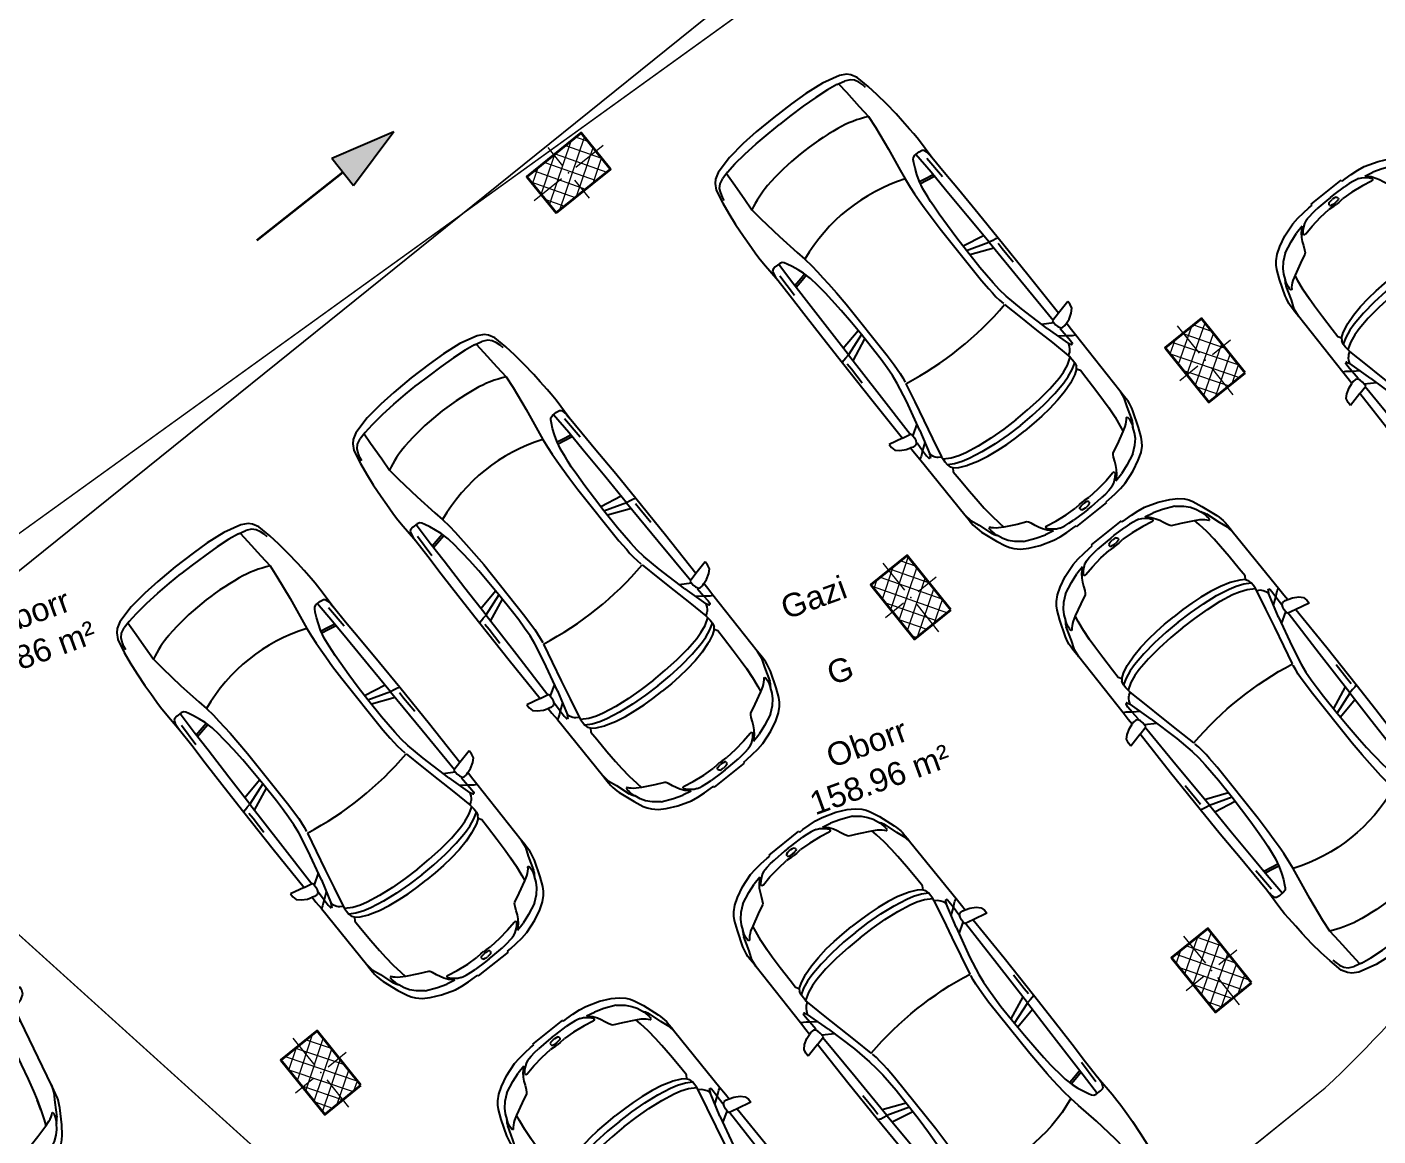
# Model space of a CAD drawing. Header units: metres. Extents: x 7511783 to 7512372, y 4692307 to 4692611.
# Drawn here: x 7512320.68 to 7512332.29, y 4692533.41 to 4692542.95 of the extents above; entities that cross this region are included whole.
import ezdxf

# ---------------------------------------------------------------- set-up
doc = ezdxf.new("R2010")
doc.units = ezdxf.units.M
for name, color, linetype, lineweight in [('A - Shtyllat', 7, 'Continuous', 0), ('A - Shtyllat_Pen_No__1', 7, 'Continuous', 0), ('A - Shtyllat_Pen_No__7', 7, 'Continuous', 0), ('A -Polyline', 7, 'Continuous', 0), ('A -Polyline_Pen_No__178', 43, 'Continuous', 0), ('A -Polyline_Pen_No__48', 14, 'Continuous', 0), ('A -Polyline_Pen_No__8', 14, 'Continuous', 0), ('garazhat-netw-amiri - b1', 20, 'Continuous', 0), ('Interior - Furniture _Pen_No__42', 8, 'Continuous', 0), ('vijat rregullim', 1, 'Continuous', 0)]:
    doc.layers.add(name, color=color, linetype=linetype, lineweight=lineweight)
doc.styles.get("Standard").update_dxf_attribs({"font": 'arial.ttf'})
pattern_1 = [(44.99999999999998, (0, 0), (-68.94290863686237, 68.94290863686243), []), (135.0000000000001, (0, 0), (68.94290863686219, 68.94290863686261), [])]

# ---------------------------------------------------------------- blocks, each defined once
blk = doc.blocks.new('Column_128', base_point=(50160.56155493762, -43326.70786527944))
at = {"layer": 'A - Shtyllat', "linetype": 'Continuous', "lineweight": 0}
h = blk.add_hatch(dxfattribs=at)
h.set_pattern_fill('CONCRETE_BLOCK', color=18, style=0, pattern_type=2)
h.set_pattern_definition(pattern_1)
h.paths.add_polyline_path([(50422.14041776447, -43574.85398860641), (50289.01225999836, -42989.80963677504), (49898.98269211077, -43078.56174195245), (50032.11084987689, -43663.60609378383)])
at = {"layer": 'A - Shtyllat_Pen_No__1', "color": 7, "linetype": 'Continuous', "lineweight": 13}
for p, q in [((50142.81113390214, -43248.70195170191), (50076.24705501908, -42956.17977578623)), ((50238.56746851515, -43308.95744424395), (50433.58225245893, -43264.58139165525)), ((50082.5556413601, -43344.45828631491), (49887.5408574163, -43388.83433890363)), ((50178.31197597311, -43404.71377885696), (50244.87605485616, -43697.23595477264))]:
    blk.add_line(p, q, dxfattribs=at)
blk.add_point((50160.56155493762, -43326.70786527944), dxfattribs=at)
at = {"layer": 'A - Shtyllat_Pen_No__7', "color": 7, "linetype": 'Continuous', "lineweight": 35, "flags": 128}
blk.add_lwpolyline([(50422.14041776447, -43574.85398860641), (50289.01225999836, -42989.80963677504), (49898.98269211077, -43078.56174195245), (50032.11084987689, -43663.60609378383)], close=True, dxfattribs=at)
blk = doc.blocks.new('Column_135', base_point=(42895.68088827528, -40754.52711394675))
at = {"layer": 'A - Shtyllat', "linetype": 'Continuous', "lineweight": 0}
h = blk.add_hatch(dxfattribs=at)
h.set_pattern_fill('CONCRETE_BLOCK', color=18, style=0, pattern_type=2)
h.set_pattern_definition(pattern_1)
h.paths.add_polyline_path([(43157.25975110213, -41002.67323727372), (43024.13159333601, -40417.62888544234), (42634.10202544842, -40506.38099061976), (42767.23018321455, -41091.42534245114)])
at = {"layer": 'A - Shtyllat_Pen_No__1', "color": 7, "linetype": 'Continuous', "lineweight": 13}
for p, q in [((42877.93046723979, -40676.52120036922), (42811.36638835673, -40383.99902445354)), ((42973.6868018528, -40736.77669291126), (43168.70158579659, -40692.40064032254)), ((42817.67497469775, -40772.27753498222), (42622.66019075396, -40816.65358757093)), ((42913.43130931076, -40832.53302752426), (42979.99538819381, -41125.05520343995))]:
    blk.add_line(p, q, dxfattribs=at)
blk.add_point((42895.68088827528, -40754.52711394675), dxfattribs=at)
at = {"layer": 'A - Shtyllat_Pen_No__7', "color": 7, "linetype": 'Continuous', "lineweight": 35, "flags": 128}
blk.add_lwpolyline([(43157.25975110213, -41002.67323727372), (43024.13159333601, -40417.62888544234), (42634.10202544842, -40506.38099061976), (42767.23018321455, -41091.42534245114)], close=True, dxfattribs=at)
blk = doc.blocks.new('Column_136', base_point=(49246.41487161022, -39309.40331603731))
at = {"layer": 'A - Shtyllat', "linetype": 'Continuous', "lineweight": 0}
h = blk.add_hatch(dxfattribs=at)
h.set_pattern_fill('CONCRETE_BLOCK', color=18, style=0, pattern_type=2)
h.set_pattern_definition(pattern_1)
h.paths.add_polyline_path([(49507.99373443707, -39557.54943936429), (49374.86557667095, -38972.50508753291), (48984.83600878337, -39061.25719271032), (49117.96416654948, -39646.3015445417)])
at = {"layer": 'A - Shtyllat_Pen_No__1', "color": 7, "linetype": 'Continuous', "lineweight": 13}
for p, q in [((49228.66445057474, -39231.39740245979), (49162.10037169168, -38938.8752265441)), ((49324.42078518774, -39291.65289500183), (49519.43556913152, -39247.27684241311)), ((49168.4089580327, -39327.15373707278), (48973.39417408891, -39371.5297896615)), ((49264.1652926457, -39387.40922961482), (49330.72937152876, -39679.93140553051))]:
    blk.add_line(p, q, dxfattribs=at)
blk.add_point((49246.41487161022, -39309.40331603731), dxfattribs=at)
at = {"layer": 'A - Shtyllat_Pen_No__7', "color": 7, "linetype": 'Continuous', "lineweight": 35, "flags": 128}
blk.add_lwpolyline([(49507.99373443707, -39557.54943936429), (49374.86557667095, -38972.50508753291), (48984.83600878337, -39061.25719271032), (49117.96416654948, -39646.3015445417)], close=True, dxfattribs=at)
blk = doc.blocks.new('Column_137', base_point=(48206.18699429593, -34738.02296756578))
at = {"layer": 'A - Shtyllat', "linetype": 'Continuous', "lineweight": 0}
h = blk.add_hatch(dxfattribs=at)
h.set_pattern_fill('CONCRETE_BLOCK', color=18, style=0, pattern_type=2)
h.set_pattern_definition(pattern_1)
h.paths.add_polyline_path([(47958.04087096896, -34999.60183039263), (48543.08522280033, -34866.47367262652), (48454.33311762293, -34476.44410473893), (47869.28876579154, -34609.57226250505)])
at = {"layer": 'A - Shtyllat_Pen_No__1', "color": 7, "linetype": 'Continuous', "lineweight": 13}
for p, q in [((48188.43657326046, -34660.01705398826), (48144.06052067175, -34465.00227004448)), ((48284.19290787346, -34720.2725465303), (48576.71508378914, -34653.70846764725)), ((48128.18108071842, -34755.77338860126), (47835.65890480273, -34822.33746748432)), ((48223.93741533142, -34816.02888114331), (48268.31346792013, -35011.04366508709))]:
    blk.add_line(p, q, dxfattribs=at)
blk.add_point((48206.18699429593, -34738.02296756578), dxfattribs=at)
at = {"layer": 'A - Shtyllat_Pen_No__7', "color": 7, "linetype": 'Continuous', "lineweight": 35, "flags": 128}
blk.add_lwpolyline([(47958.04087096896, -34999.60183039263), (48543.08522280033, -34866.47367262652), (48454.33311762293, -34476.44410473893), (47869.28876579154, -34609.57226250505)], close=True, dxfattribs=at)
blk = doc.blocks.new('Column_138', base_point=(52415.40511069686, -38588.29246147085))
at = {"layer": 'A - Shtyllat', "linetype": 'Continuous', "lineweight": 0}
h = blk.add_hatch(dxfattribs=at)
h.set_pattern_fill('CONCRETE_BLOCK', color=18, style=0, pattern_type=2)
h.set_pattern_definition(pattern_1)
h.paths.add_polyline_path([(52676.98397352371, -38836.43858479784), (52543.8558157576, -38251.39423296647), (52153.82624787, -38340.14633814387), (52286.95440563613, -38925.19068997525)])
at = {"layer": 'A - Shtyllat_Pen_No__1', "color": 7, "linetype": 'Continuous', "lineweight": 13}
for p, q in [((52397.65468966138, -38510.28654789334), (52331.09061077831, -38217.76437197765)), ((52493.41102427438, -38570.54204043538), (52688.42580821817, -38526.16598784667)), ((52337.39919711934, -38606.04288250634), (52142.38441317554, -38650.41893509505)), ((52433.15553173234, -38666.29837504838), (52499.7196106154, -38958.82055096406))]:
    blk.add_line(p, q, dxfattribs=at)
blk.add_point((52415.40511069686, -38588.29246147085), dxfattribs=at)
at = {"layer": 'A - Shtyllat_Pen_No__7', "color": 7, "linetype": 'Continuous', "lineweight": 35, "flags": 128}
blk.add_lwpolyline([(52676.98397352371, -38836.43858479784), (52543.8558157576, -38251.39423296647), (52153.82624787, -38340.14633814387), (52286.95440563613, -38925.19068997525)], close=True, dxfattribs=at)
blk = doc.blocks.new('Car 05 22')
at = {"layer": 'Interior - Furniture _Pen_No__42', "color": 8, "linetype": 'Continuous', "lineweight": 25}
for p, q in [((1961.117547741, 983.221158223), (1928.938242309, 983.221158223)), ((1928.938242309, 983.221158223), (1957.843908175, 858.0544967500001)), ((1996.903176747, 974.9060932165999), (1961.117547741, 983.221158223)), ((2026.89661068, 945.007687052), (1996.903176747, 974.9060932165999)), ((2054.5732194, 897.577022836), (2026.89661068, 945.007687052)), ((-483.1389679684001, 817.2581826864), (-585.227090103, 801.027979058)), ((-372.3345973750002, 830.229933465), (-483.1389679684001, 817.2581826864)), ((-251.752794228, 841.043733947), (-372.3345973750002, 830.229933465)), ((-168.2198443133, 844.6061713611999), (-251.752794228, 841.043733947)), ((-78.35772569479998, 850.6357850930001), (-168.2198443133, 844.6061713611999)), ((-24.036324899, 852.2918850640001), (-78.35772569479998, 850.6357850930001)), ((40.3182760438, 852.3336850629998), (-24.036324899, 852.2918850640001)), ((230.8030912739, 845.5192631063), (40.3182760438, 852.3336850629998)), ((124.560977278, 791.3967861309999), (129.0398444, 820.4687779309999)), ((129.0398444, 820.4687779309999), (138.886242882, 832.3883788069998)), ((138.886242882, 832.3883788069998), (165.168377873, 840.275885275)), ((165.168377873, 840.275885275), (194.733578306, 844.324685204)), ((194.733578306, 844.324685204), (230.803091274, 845.519263106)), ((210.873013229, 809.2317387879999), (418.0703055720001, 816.1926024380003)), ((400.0158099590001, 847.596806379), (230.8030912739, 845.5192631063)), ((590.7241636140001, 851.6786068920001), (400.0158099590001, 847.596806379)), ((856.5325990199999, 856.169707455), (590.7241636140001, 851.6786068920001)), ((1129.8609284, 858.5331077519999), (856.5325990199999, 856.169707455)), ((1119.51383092, 833.2672045809999), (1115.14443198, 808.948201529)), ((1120.16623076, 836.3248049650001), (1119.51383092, 833.2672045809999)), ((1120.69723063, 838.160005195), (1120.16623076, 836.3248049650001)), ((1129.8609284, 858.5331077519999), (1120.69723063, 838.160005195)), ((1536.1071561, 860.3802508980001), (1129.8609284, 858.5331077519999)), ((1162.63563846, 830.4777734580001), (1220.13025657, 829.0713745190002)), ((1220.13025657, 829.0713745190002), (1369.65750367, 831.489072695)), ((1957.843908175, 858.0544967500001), (1536.1071561, 860.3802508980001)), ((1957.84390817, 858.0544967500001), (1977.22141076, 777.427813481)), ((2067.91700908, 857.6794056350001), (2054.5732194, 897.577022836)), ((2119.91703998, 857.4374531180001), (2067.91700908, 857.6794056350001)), ((2075.28112592, 835.6608695470001), (2067.91700908, 857.6794056350001)), ((2075.2191259, 809.3983893609999), (2075.28112592, 835.6608695470001)), ((2193.165590015, 856.4504063259001), (2119.91703998, 857.4374531180001)), ((2148.02030692, 790.4828861469999), (2166.81146925, 813.814537484)), ((2166.81146925, 813.814537484), (2182.27381684, 834.081841238)), ((2182.27381684, 834.081841238), (2193.16559002, 856.4504063260001)), ((2808.01466132, 852.5547640039999), (2193.165590015, 856.4504063259001)), ((2855.711363900001, 852.6327640009998), (2808.01466132, 852.5547640039999)), ((2808.01466132, 852.5547640039999), (2876.86636504, 843.317264394)), ((2891.44016583, 852.5287640049999), (2855.711363900001, 852.6327640009998)), ((2876.86636504, 843.317264394), (2954.16376923, 813.731165643)), ((2922.51356751, 852.034364026), (2891.44016583, 852.5287640049999)), ((2904.11849592, 832.8863289209997), (2905.06820589, 832.8379901159999)), ((2945.17226874, 849.4061641369999), (2922.51356751, 852.034364026)), ((2989.61447115, 839.6482645490003), (2945.17226874, 849.4061641369999)), ((2954.16376923, 813.731165643), (3075.78877375, 774.6896785450001)), ((3013.55027244, 833.064864827), (2989.61447115, 839.6482645490003)), ((3154.26138006, 782.5577669589998), (3013.55027244, 833.064864827)), ((-784.8200333720001, 721.8124613509999), (-815.0478655078, 667.7598955197002)), ((-757.6903274910002, 747.022066986), (-784.8200333720001, 721.8124613509999)), ((-706.3378894982, 775.7872218095), (-757.6903274910002, 747.022066986)), ((-729.425104913, 716.3992494200002), (-750.577082573, 669.7773949330001)), ((-701.0941271610001, 743.2591195180001), (-729.425104913, 716.3992494200002)), ((-585.227090103, 801.027979058), (-706.3378894982, 775.7872218095)), ((-664.8727541800001, 760.961322365), (-701.0941271610001, 743.2591195180001)), ((-626.571782751, 772.4860242179999), (-664.8727541800001, 760.961322365)), ((-594.8871138119998, 778.4895580349998), (-626.571782751, 772.4860242179999)), ((125.693926866, 743.8968737240001), (124.560977278, 791.3967861309999)), ((327.3887276080001, 761.920895626), (125.394377448, 756.455747737)), ((132.429139117, 722.8048827370001), (125.693926866, 743.8968737240001)), ((146.670770152, 710.6062742990001), (132.429139117, 722.8048827370001)), ((171.252864179, 696.6287725440001), (146.670770152, 710.6062742990001)), ((521.9507803269998, 764.6728959719999), (327.3887276080001, 761.920895626)), ((355.2943663540001, 762.315609428), (339.1227247570001, 683.1192857359999)), ((373.4006373970002, 762.5717151969999), (357.2289958010001, 683.375391506)), ((813.627009446, 769.327996556), (521.9507803269998, 764.6728959719999)), ((1108.59023357, 773.98329714), (813.627009446, 769.327996556)), ((1036.25651944, 772.8416796290002), (996.5002997029998, 578.7916468290002)), ((1041.96657906, 578.0240872360001), (1107.56627095, 773.967136299)), ((1173.32542975, 774.895061201), (1090.33970038, 577.89253068)), ((1115.14443198, 808.948201529), (1108.59023357, 773.98329714)), ((1108.59023357, 773.98329714), (1537.61805657, 780.025947399)), ((1537.61805657, 780.025611521), (1974.99295641, 786.0764425990001)), ((2000.39650233, 701.591770694), (1730.35620914, 633.8338533080002)), ((1939.15395607, 686.22492547), (1995.917261, 777.427813481)), ((1977.22141076, 777.427813481), (2019.59119012, 777.427813481)), ((2000.39650233, 701.591770694), (2213.53100788, 762.9814866290001)), ((2019.59119012, 777.427813481), (2044.48611622, 783.069509224)), ((2044.48611622, 783.069509224), (2063.35562216, 792.2740022800001)), ((2063.35562216, 792.2740022800001), (2070.42572439, 799.8521965630001)), ((2068.68333559, 787.696981005), (2065.39356605, 794.4584027669999)), ((2068.68333559, 787.696981005), (2148.02030692, 790.4828861469999)), ((2070.42572439, 799.8521965630001), (2075.2191259, 809.3983893609999)), ((2106.51930118, 732.1586113790001), (2148.02030692, 790.4828861469999)), ((2122.045506540001, 659.9572884350001), (2293.79610906, 697.6509877739999)), ((2148.02030692, 790.4828861469999), (2205.61920777, 792.204186117)), ((2205.61920777, 792.204186117), (2227.21980808, 791.0038861380001)), ((2226.59190807, 769.8777067159999), (2213.53100788, 762.9814866290001)), ((2213.53100788, 762.9814866290001), (2238.34670825, 752.240186817)), ((2234.36910819, 773.9630864369999), (2226.59190807, 769.8828865080001)), ((2227.21980808, 791.0038861380001), (2232.61990816, 790.029986155)), ((2232.61990816, 790.029986155), (2237.93539134, 787.2871225249999)), ((2238.46067648, 776.864360243), (2234.36910819, 773.9630864369999)), ((2240.81890828, 784.03918626), (2237.93539134, 787.2871225249999)), ((2238.34670825, 752.240186817), (2258.53170854, 739.717487037)), ((2238.46067648, 776.864360243), (2240.85090828, 780.5209863219999)), ((2240.85090828, 780.5209863219999), (2240.81890828, 784.03918626)), ((2258.53170854, 739.717487037), (2269.0398087, 731.086787188)), ((2269.0398087, 731.086787188), (2278.83550884, 721.965087348)), ((2278.83550884, 721.965087348), (2293.79610906, 697.6509877739999)), ((2293.79610906, 697.6509877739999), (2317.1870094, 700.7385877199999)), ((2293.79610906, 697.6386630720001), (2293.79610906, 697.6509877739999)), ((2317.1870094, 700.7385877199999), (2345.74280982, 702.7498876850001)), ((2355.134199750001, 639.912801441), (2317.1870094, 700.7385877199999)), ((2345.74280982, 702.7498876850001), (2378.929310310001, 702.0184876970001)), ((2410.10490185, 649.1086815510001), (2378.929310310001, 702.0184876970001)), ((2378.929310310001, 702.0184876970001), (2410.57231077, 694.2028878339999)), ((2428.73881104, 681.7061880529999), (2457.25830016, 700.035535323)), ((2457.25830016, 700.035535323), (2535.4819126, 697.9905877680001)), ((2535.422612600001, 697.9916562040003), (2673.21491462, 695.5089878119999)), ((2535.46586986, 697.9894090810001), (2535.4819126, 697.988971943)), ((3022.47491973, 758.305686711), (3023.66221975, 762.4851866380001)), ((3024.49924208, 753.7186598590001), (3022.47491973, 758.305686711)), ((3023.66221975, 762.4851866380001), (3034.64521991, 765.0503865930001)), ((3037.91041996, 743.452886971), (3024.49924208, 753.7186598590001)), ((3034.64521991, 765.0503865930001), (3046.93432009, 763.817386614)), ((3050.61522015, 730.6688871950001), (3037.91041996, 743.452886971)), ((3046.93432009, 763.817386614), (3060.9451203, 762.9292866300001)), ((3064.50712035, 714.6457874760001), (3050.61522015, 730.6688871950001)), ((3060.9451203, 762.9292866300001), (3089.85712072, 757.3861867269998)), ((3076.97452053, 697.807687771), (3064.50712035, 714.6457874760001)), ((3100.48402088, 763.1120866269999), (3075.78877375, 774.6896785450001)), ((3100.00912087, 656.556188494), (3076.97452053, 697.807687771)), ((3089.85712072, 757.3861867269998), (3108.43932099, 751.4304868319999)), ((3114.13862108, 753.3111867989999), (3100.48402088, 763.1120866269999)), ((3108.43932099, 751.4304868319999), (3122.8656212, 746.4359869189999)), ((3122.8656212, 746.4359869189999), (3114.13862108, 753.3111867989999)), ((3170.0706946, 726.5554905960001), (3122.8656212, 746.4359869189999)), ((3235.883818752, 747.6101556219), (3154.26138006, 782.5577669589998)), ((3211.69204952, 701.0151137130001), (3170.0706946, 726.5554905960001)), ((3254.25934432, 663.1775183300001), (3211.69204952, 701.0151137130001)), ((3269.07948628, 728.3294692490001), (3235.883818752, 747.6101556219)), ((3298.56678787, 705.6390702070001), (3269.07948628, 728.3294692490001)), ((3337.33388997, 663.3806719909999), (3298.56678787, 705.6390702070001)), ((-815.0478655078, 667.7598955197002), (-855.0523550635, 511.0116477078998)), ((-768.2719792499998, 602.2788720830002), (-782.764796709, 510.0106247469999)), ((-768.2719792499998, 602.2788720830002), (-750.577082573, 669.7773949330001)), ((-764.3441764490001, 617.261773195), (-665.728145997, 623.9546285630003)), ((-665.728145997, 623.9546285630003), (-500.877431885, 634.180288886)), ((-500.877431885, 634.180288886), (-383.0238853850001, 641.9613403830001)), ((-383.0238853850001, 641.9613403830001), (-274.220886173, 631.318400078)), ((-274.220886173, 631.318400078), (-56.404854203, 600.536895199)), ((-56.404854203, 600.536895199), (145.941775497, 566.5900898169999)), ((212.566754139, 676.5412700230002), (171.252864179, 696.6287725440001)), ((266.3151410770001, 654.566867265), (212.566754139, 676.5412700230002)), ((319.4903281550001, 636.426864989), (266.3151410770001, 654.566867265)), ((392.7088835140001, 617.8124267930001), (319.4903281550001, 636.426864989)), ((339.1227247570001, 683.1192857359999), (329.5580559370001, 633.8673348859999)), ((357.2289958010001, 683.375391506), (346.76505809, 629.492778784)), ((474.8166917820001, 607.1053878569999), (392.7088835140001, 617.8124267930001)), ((521.3449804749999, 601.6186871690002), (474.8166917820001, 607.1053878569999)), ((569.9935686519999, 596.8381865689998), (521.3449804749999, 601.6186871690002)), ((652.59274858, 590.9845858339997), (569.9935686519999, 596.8381865689998)), ((772.8388193580001, 584.9903850819998), (652.59274858, 590.9845858339997)), ((907.2666866909999, 580.298084493), (772.8388193580001, 584.9903850819998)), ((1403.02450604, 584.4121905939998), (1316.09897866, 580.475793563)), ((1483.8761315, 590.1361862749999), (1403.02450604, 584.4121905939998)), ((1562.00595611, 600.596478384), (1483.8761315, 590.1361862749999)), ((1730.35620914, 633.8338533080002), (1562.00595611, 600.596478384)), ((1610.72419049, 544.0665862469999), (1779.61280153, 581.7538898049997)), ((1779.61280153, 581.7538898049997), (1952.84760406, 621.338789111)), ((1952.84760406, 621.338789111), (2122.045506540001, 659.9572884350001)), ((2379.77420337, 575.387091212), (2355.13301598, 639.9159014410001)), ((2436.02871163, 583.2244924540001), (2410.10490185, 649.1086815510001)), ((2410.57231077, 694.2028878339999), (2410.58631694, 694.1782473540001)), ((2428.73881104, 681.7061880529999), (2410.57231077, 694.2028878339999)), ((2428.77597173, 681.700745325), (2428.73881104, 681.7061880529999)), ((2428.77597173, 681.700745325), (2456.66545813, 639.8418234830003)), ((2453.63941421, 521.616582688), (2436.02871163, 583.2244924540001)), ((2456.66545813, 639.8418234830003), (2487.236391870001, 574.2621729599999)), ((2673.21491462, 695.5089878119999), (2787.200816290001, 691.4809878819998)), ((2787.200816290001, 691.4809878819998), (2868.415817480001, 687.223087957)), ((2868.395882330001, 687.22488671), (2959.72331881, 678.984388101)), ((2959.72331881, 678.984388101), (2868.415817480001, 687.1969879569999)), ((2959.72331881, 678.984388101), (3047.2313201, 666.2002883250001)), ((3047.20992906, 666.2041971140001), (3100.00912087, 656.556188494)), ((3152.92075342, 553.873393456), (3100.00912087, 656.556188494)), ((3301.867263790001, 602.80900872), (3254.25934432, 663.1775183300001)), ((3301.867263790001, 602.80900872), (3346.015513130001, 501.4217980699999)), ((3374.49419199, 603.583974516), (3337.33388997, 663.3806719909999)), ((3418.40079436, 512.7439783509999), (3374.49419199, 603.583974516)), ((-855.0523550635, 511.0116477078998), (-874.6778528530002, 344.9579771100001)), ((-782.7621654889999, 510.027376359), (-794.5333543099999, 390.6265818930001)), ((145.941775497, 566.5900898169999), (233.261172115, 552.312592089)), ((233.261172115, 552.312592089), (315.3092800730001, 541.359190513)), ((315.2936019620001, 541.3606176840001), (384.2945810830001, 535.0794906230001)), ((384.2815104790001, 535.080362318), (454.174320738, 530.4191213629999)), ((454.170282107, 530.4193907049998), (526.242583163, 526.2868907769997)), ((526.2331313149998, 526.2873073839999), (627.7018846490002, 521.814890855)), ((627.698546207, 521.8149872519999), (756.75876515, 518.0884218199999)), ((756.75876515, 518.0884218199999), (1322.62824821, 518.052230308)), ((1041.96657906, 578.0240872360001), (907.2666866909999, 580.298084493)), ((1227.79815085, 577.5186957939999), (1041.96657906, 578.0240872360001)), ((1316.09897866, 580.475793563), (1227.79815085, 577.5186957939999)), ((1322.62824821, 518.052230308), (1420.49779626, 521.652890858)), ((1420.49066257, 521.652523245), (1466.64156934, 524.030772681)), ((1466.62639694, 524.0299908169999), (1510.87647584, 527.594696836)), ((1510.85529759, 527.5929907539999), (1554.25309822, 533.0576906580001)), ((1554.25309822, 533.0576906580001), (1596.82961355, 540.969674969)), ((1597.28918852, 541.1774857889999), (1596.65116701, 540.8889849259999)), ((2397.334105950001, 514.2584815219999), (2379.77250853, 575.3929912130001)), ((2419.31580918, 395.7362626700001), (2397.33316008, 514.2635815229997)), ((2477.61661773, 401.0764635800001), (2453.63941421, 521.616582688)), ((2487.236391870001, 574.2621729599999), (2491.79934275, 562.0052962960001)), ((2491.79994982, 562.0052962960001), (2517.90263133, 477.034766618)), ((2517.90263133, 477.034766618), (2537.54372273, 384.0810341510001)), ((3189.62073735, 475.569766106), (3152.92075342, 553.873393456)), ((3199.39883308, 466.7584630290001), (3189.62073735, 475.569766106)), ((3220.69886845, 454.388540188), (3199.39883308, 466.7584630290001)), ((3346.015513130001, 501.4217980699999), (3374.297465860001, 419.557472908)), ((3457.47689648, 393.0984834030001), (3418.40079436, 512.7439783509999)), ((-794.5333543099999, 390.6265818930001), (-802.4328468090001, 258.715288008)), ((2433.73206705, 266.091642182), (2419.31580918, 395.7362626700001)), ((2493.88922012, 269.050242651), (2477.61661773, 401.0764635800001)), ((2537.54372273, 384.0810341510001), (2551.45611664, 285.6281997640001)), ((3256.10680826, 439.2417534179999), (3220.67662376, 454.4014587129999)), ((3288.390194130001, 425.101248479), (3256.10680826, 439.2417534179999)), ((3319.36158057, 408.41284265), (3288.390194130001, 425.101248479)), ((3353.46269085, 384.2512837760001), (3319.36158057, 408.41284265)), ((3321.23357975, 370.497229407), (3320.99727986, 362.132926485)), ((3320.99727986, 362.132926485), (3338.31527228, 276.8564967000001)), ((3324.654278260001, 377.297531782), (3321.23357975, 370.497229407)), ((3328.30797666, 379.591332583), (3324.654278260001, 377.297531782)), ((3338.468372210001, 379.4523325350001), (3328.30797666, 379.591332583)), ((3363.640761200001, 357.811724976), (3338.468372210001, 379.4523325350001)), ((3377.182392130001, 359.9734848010001), (3353.46269085, 384.2512837760001)), ((3396.66521323, 315.8049103040001), (3363.640761200001, 357.811724976)), ((3391.09039087, 344.247647689), (3374.297465860001, 419.557472908)), ((3391.09039087, 344.247647689), (3377.182392130001, 359.9734848010001)), ((3468.34279707, 330.9338860280001), (3457.47689648, 393.0984834030001)), ((-874.6778528530002, 344.9579771100001), (-882.944054645, 194.680643518)), ((-802.4328468090001, 258.715288008), (-806.8131426489999, 124.936494209)), ((2441.61713002, 131.955220918), (2433.73181129, 266.093942182)), ((2503.10292147, 133.173421111), (2493.88922012, 269.050242651)), ((2551.45611664, 285.6281997640001), (2559.71041303, 193.693567653)), ((3338.31527228, 276.8564967000001), (3351.882966340001, 172.661960307)), ((3408.0703938, 289.3779877820001), (3396.66521323, 315.8049103040001)), ((3408.0703938, 289.3779877820001), (3413.77629411, 267.259988716)), ((3413.77548775, 267.2641933500001), (3418.45445829, 242.866384828)), ((3418.452194370001, 242.878189745), (3424.044894670001, 200.723791525)), ((3474.4914974, 263.721088865), (3468.34279707, 330.9338860280001)), ((3478.33319761, 199.917191559), (3474.4914974, 263.721088865)), ((-882.944054645, 194.680643518), (-885.3767076889999, 0)), ((-806.8131426489999, 124.936494209), (-808.0470753050001, 0)), ((2444.0197128, -0.0273000043277), (2441.61701245, 131.957220918)), ((2506.01959488, -3.86e-13), (2503.10292147, 133.173421111)), ((2559.71041303, 193.693567653), (2564.38081099, 101.185635342)), ((3351.882966340001, 172.661960307), (3358.343763510001, 75.87012649980001)), ((3424.044894670001, 200.723791525), (3427.72848251, 152.023715234)), ((3432.36383112, 39.98011396419999), (3427.72848251, 152.023715234)), ((3479.35651311, 164.9481933352), (3478.33319761, 199.917191559)), ((3489.519598210001, 164.9481933352), (3479.35651311, 164.9481933352)), ((3489.519598210001, -164.9481933352), (3489.519598210001, 164.9481933352)), ((-885.3767076889999, 0), (-882.944054645, -194.680643518)), ((-806.8131426489999, -124.936494209), (-808.0470753050001, 1.477e-13)), ((2444.0197128, 0.0273000043271), (2441.61701245, -131.957220918)), ((2564.38081099, 101.185635342), (2566.01761027, -0.00610000213065)), ((2564.38081099, -101.185635342), (2566.01761027, 0.00610000212997)), ((3353.95786543, 27.8932505984), (3358.343763510001, 75.87012649980001)), ((3353.95786543, 27.8932505984), (3353.95786543, -0.7649002671629999)), ((3353.95786543, -27.8932505984), (3353.95786543, 0.7649002671619999)), ((3370.89075802, 11.74110410089999), (3370.32315827, -0.7649002671629999)), ((3370.89075802, -11.74110410089999), (3370.32315827, 0.7649002671619999)), ((3372.49235732, 23.6550082622), (3370.89075802, 11.74110410089999)), ((3376.267285060001, 38.99395092400001), (3372.49235732, 23.6550082622)), ((3381.98685317, 46.5714162664), (3376.267285060001, 38.99395092400001)), ((3386.21005132, 48.3522168884), (3381.98685317, 46.5714162664)), ((3386.21005132, 48.3522168884), (3394.28954778, 48.3522168884)), ((3398.51284593, 46.5714162664), (3394.28954778, 48.3522168884)), ((3404.23226311, 38.99375151340001), (3398.51284593, 46.5714162664)), ((3404.23226311, 38.99375151340001), (3408.00714178, 23.6550082622)), ((3408.00714178, 23.6550082622), (3409.766541010001, 8.055102813469999)), ((3409.766541010001, 8.055102813469999), (3409.766541010001, -4.961e-13)), ((3431.76949509, 57.3729975776), (3431.76949509, 56.7710829698)), ((3432.04453126, -0.0109000038072), (3432.36383112, 39.98011396419999)), ((3432.04453126, 0.0109000038063), (3432.36383112, -39.98011396419999)), ((2506.01959488, -2.78e-13), (2503.10292147, -133.173421111)), ((2559.71041303, -193.693567653), (2564.38081099, -101.185635342)), ((3351.882966340001, -172.661960307), (3358.343763510001, -75.87012649980001)), ((3353.95786543, -27.8932505984), (3358.343763510001, -75.87012649980001)), ((3372.49235732, -23.6550082622), (3370.89075802, -11.74110410089999)), ((3376.267285060001, -38.99395092400001), (3372.49235732, -23.6550082622)), ((3381.98685317, -46.5714162664), (3376.267285060001, -38.99395092400001)), ((3386.21005132, -48.3522168884), (3381.98685317, -46.5714162664)), ((3386.21005132, -48.3522168884), (3394.28954778, -48.3522168884)), ((3398.51284593, -46.5714162664), (3394.28954778, -48.3522168884)), ((3404.23226311, -38.99375151340001), (3398.51284593, -46.5714162664)), ((3404.23226311, -38.99375151340001), (3408.00714178, -23.6550082622)), ((3408.00714178, -23.6550082622), (3409.766541010001, -8.055102813469999)), ((3409.766541010001, -8.055102813469999), (3409.766541010001, -3.892e-13)), ((3432.36383112, -39.98011396419999), (3427.72848251, -152.023715234)), ((3431.76949509, -57.3729975776), (3431.76949509, -56.7710829698)), ((-882.944054645, -194.680643518), (-874.6778528530002, -344.9579771100001)), ((-802.4328468090001, -258.715288008), (-806.8131426489999, -124.936494209)), ((2441.61713002, -131.955220918), (2433.73181129, -266.093942182)), ((2503.10292147, -133.173421111), (2493.88922012, -269.050242651)), ((2551.45611664, -285.6281997640001), (2559.71041303, -193.693567653)), ((3338.31527228, -276.8564967000001), (3351.882966340001, -172.661960307)), ((3418.452194370001, -242.878189745), (3424.044894670001, -200.723791525)), ((3424.044894670001, -200.723791525), (3427.72848251, -152.023715234)), ((3474.4914974, -263.721088865), (3478.33319761, -199.917191559)), ((3478.33319761, -199.917191559), (3479.35651311, -164.9481933352)), ((3479.35651311, -164.9481933352), (3489.519598210001, -164.9481933352)), ((-874.6778528530002, -344.9579771100001), (-855.0523550635, -511.0116477078998)), ((-794.5333543099999, -390.6265818930001), (-802.4328468090001, -258.715288008)), ((2433.73206705, -266.091642182), (2419.31580918, -395.7362626700001)), ((2493.88922012, -269.050242651), (2477.61661773, -401.0764635800001)), ((2537.54372273, -384.0810341510001), (2551.45611664, -285.6281997640001)), ((3320.99727986, -362.132926485), (3338.31527228, -276.8564967000001)), ((3396.66521323, -315.8049103040001), (3363.640761200001, -357.811724976)), ((3391.09039087, -344.247647689), (3374.297465860001, -419.557472908)), ((3391.09039087, -344.247647689), (3377.182392130001, -359.9734848010001)), ((3408.0703938, -289.3779877820001), (3396.66521323, -315.8049103040001)), ((3408.0703938, -289.3779877820001), (3413.77629411, -267.259988716)), ((3413.77548775, -267.2641933500001), (3418.45445829, -242.866384828)), ((3457.47689648, -393.0984834030001), (3468.34279707, -330.9338860280001)), ((3468.34279707, -330.9338860280001), (3474.4914974, -263.721088865)), ((-782.7621654889999, -510.027376359), (-794.5333543099999, -390.6265818930001)), ((2419.31580918, -395.7362626700001), (2397.33316008, -514.2635815229997)), ((2477.61661773, -401.0764635800001), (2453.63941421, -521.616582688)), ((2517.90263133, -477.034766618), (2537.54372273, -384.0810341510001)), ((3220.69886845, -454.388540188), (3199.39883308, -466.7584630290001)), ((3256.10680826, -439.2417534179999), (3220.67662376, -454.4014587129999)), ((3288.390194130001, -425.101248479), (3256.10680826, -439.2417534179999)), ((3319.36158057, -408.41284265), (3288.390194130001, -425.101248479)), ((3353.46269085, -384.2512837760001), (3319.36158057, -408.41284265)), ((3321.23357975, -370.497229407), (3320.99727986, -362.132926485)), ((3324.654278260001, -377.297531782), (3321.23357975, -370.497229407)), ((3328.30797666, -379.591332583), (3324.654278260001, -377.297531782)), ((3338.468372210001, -379.4523325350001), (3328.30797666, -379.591332583)), ((3363.640761200001, -357.811724976), (3338.468372210001, -379.4523325350001)), ((3346.015513130001, -501.4217980699999), (3374.297465860001, -419.557472908)), ((3377.182392130001, -359.9734848010001), (3353.46269085, -384.2512837760001)), ((3418.40079436, -512.7439783509999), (3457.47689648, -393.0984834030001)), ((-855.0523550635, -511.0116477078998), (-815.0478655078, -667.7598955197002)), ((-768.2719792499998, -602.2788720830002), (-782.764796709, -510.0106247469999)), ((-56.404854203, -600.536895199), (145.941775497, -566.5900898169999)), ((145.941775497, -566.5900898169999), (233.261172115, -552.312592089)), ((233.261172115, -552.312592089), (315.3092800730001, -541.359190513)), ((315.2936019620001, -541.3606176840001), (384.2945810830001, -535.0794906230001)), ((384.2815104790001, -535.080362318), (454.174320738, -530.4191213629999)), ((454.170282107, -530.4193907049998), (526.242583163, -526.2868907769997)), ((526.2331313149998, -526.2873073839999), (627.7018846490002, -521.814890855)), ((627.698546207, -521.8149872519999), (756.75876515, -518.0884218199999)), ((756.75876515, -518.0884218199999), (1322.62824821, -518.052230308)), ((907.2666866909999, -580.298084493), (772.8388193580001, -584.9903850819998)), ((1041.96657906, -578.0240872360001), (907.2666866909999, -580.298084493)), ((1036.25651944, -772.8416796290002), (996.5002997029998, -578.7916468290002)), ((1227.79815085, -577.5186957939999), (1041.96657906, -578.0240872360001)), ((1041.96657906, -578.0240872360001), (1107.56627095, -773.967136299)), ((1173.32542975, -774.895061201), (1090.33970038, -577.89253068)), ((1316.09897866, -580.475793563), (1227.79815085, -577.5186957939999)), ((1403.02450604, -584.4121905939998), (1316.09897866, -580.475793563)), ((1322.62824821, -518.052230308), (1420.49779626, -521.652890858)), ((1420.49066257, -521.652523245), (1466.64156934, -524.030772681)), ((1466.62639694, -524.0299908169999), (1510.87647584, -527.594696836)), ((1510.85529759, -527.5929907539999), (1554.25309822, -533.0576906580001)), ((1554.25309822, -533.0576906580001), (1596.82961355, -540.969674969)), ((1597.28918852, -541.1774857889999), (1596.65116701, -540.8889849259999)), ((1610.72419049, -544.0665862469999), (1779.61280153, -581.7538898049997)), ((2379.77420337, -575.387091212), (2355.13301598, -639.9159014410001)), ((2397.334105950001, -514.2584815219999), (2379.77250853, -575.3929912130001)), ((2453.63941421, -521.616582688), (2436.02871163, -583.2244924540001)), ((2456.66545813, -639.8418234830003), (2487.236391870001, -574.2621729599999)), ((2487.236391870001, -574.2621729599999), (2491.79934275, -562.0052962960001)), ((2491.79994982, -562.0052962960001), (2517.90263133, -477.034766618)), ((3152.92075342, -553.873393456), (3100.00912087, -656.556188494)), ((3189.62073735, -475.569766106), (3152.92075342, -553.873393456)), ((3199.39883308, -466.7584630290001), (3189.62073735, -475.569766106)), ((3301.867263790001, -602.80900872), (3346.015513130001, -501.4217980699999)), ((3374.49419199, -603.583974516), (3418.40079436, -512.7439783509999)), ((-815.0478655078, -667.7598955197002), (-784.8200333720001, -721.8124613509999)), ((-768.2719792499998, -602.2788720830002), (-750.577082573, -669.7773949330001)), ((-764.3441764490001, -617.261773195), (-665.728145997, -623.9546285630003)), ((-729.425104913, -716.3992494200002), (-750.577082573, -669.7773949330001)), ((-665.728145997, -623.9546285630003), (-500.877431885, -634.180288886)), ((-500.877431885, -634.180288886), (-383.0238853850001, -641.9613403830001)), ((-383.0238853850001, -641.9613403830001), (-274.220886173, -631.318400078)), ((-274.220886173, -631.318400078), (-56.404854203, -600.536895199)), ((171.252864179, -696.6287725440001), (146.670770152, -710.6062742990001)), ((212.566754139, -676.5412700230002), (171.252864179, -696.6287725440001)), ((266.3151410770001, -654.566867265), (212.566754139, -676.5412700230002)), ((319.4903281550001, -636.426864989), (266.3151410770001, -654.566867265)), ((392.7088835140001, -617.8124267930001), (319.4903281550001, -636.426864989)), ((339.1227247570001, -683.1192857359999), (329.5580559370001, -633.8673348859999)), ((355.2943663540001, -762.315609428), (339.1227247570001, -683.1192857359999)), ((357.2289958010001, -683.375391506), (346.76505809, -629.492778784)), ((373.4006373970002, -762.5717151969999), (357.2289958010001, -683.375391506)), ((474.8166917820001, -607.1053878569999), (392.7088835140001, -617.8124267930001)), ((521.3449804749999, -601.6186871690002), (474.8166917820001, -607.1053878569999)), ((569.9935686519999, -596.8381865689998), (521.3449804749999, -601.6186871690002)), ((652.59274858, -590.9845858339997), (569.9935686519999, -596.8381865689998)), ((772.8388193580001, -584.9903850819998), (652.59274858, -590.9845858339997)), ((1483.8761315, -590.1361862749999), (1403.02450604, -584.4121905939998)), ((1562.00595611, -600.596478384), (1483.8761315, -590.1361862749999)), ((1730.35620914, -633.8338533080002), (1562.00595611, -600.596478384)), ((2000.39650233, -701.591770694), (1730.35620914, -633.8338533080002)), ((1779.61280153, -581.7538898049997), (1952.84760406, -621.338789111)), ((1939.15395607, -686.22492547), (1995.917261, -777.427813481)), ((1952.84760406, -621.338789111), (2122.045506540001, -659.9572884350001)), ((2122.045506540001, -659.9572884350001), (2293.79610906, -697.6509877739999)), ((2355.134199750001, -639.912801441), (2317.1870094, -700.7385877199999)), ((2410.10490185, -649.1086815510001), (2378.929310310001, -702.0184876970001)), ((2378.929310310001, -702.0184876970001), (2410.57231077, -694.2028878339999)), ((2436.02871163, -583.2244924540001), (2410.10490185, -649.1086815510001)), ((2428.73881104, -681.7061880529999), (2410.57231077, -694.2028878339999)), ((2410.57231077, -694.2028878339999), (2410.58631694, -694.1782473540001)), ((2428.77597173, -681.700745325), (2428.73881104, -681.7061880529999)), ((2428.73881104, -681.7061880529999), (2457.25830016, -700.035535323)), ((2428.77597173, -681.700745325), (2456.66545813, -639.8418234830003)), ((2535.422612600001, -697.9916562040003), (2673.21491462, -695.5089878119999)), ((2673.21491462, -695.5089878119999), (2787.200816290001, -691.4809878819998)), ((2787.200816290001, -691.4809878819998), (2868.415817480001, -687.223087957)), ((2868.395882330001, -687.22488671), (2959.72331881, -678.984388101)), ((2959.72331881, -678.984388101), (2868.415817480001, -687.1969879569999)), ((2959.72331881, -678.984388101), (3047.2313201, -666.2002883250001)), ((3047.20992906, -666.2041971140001), (3100.00912087, -656.556188494)), ((3100.00912087, -656.556188494), (3076.97452053, -697.807687771)), ((3254.25934432, -663.1775183300001), (3211.69204952, -701.0151137130001)), ((3301.867263790001, -602.80900872), (3254.25934432, -663.1775183300001)), ((3298.56678787, -705.6390702070001), (3337.33388997, -663.3806719909999)), ((3337.33388997, -663.3806719909999), (3374.49419199, -603.583974516)), ((-784.8200333720001, -721.8124613509999), (-757.6903274910002, -747.022066986)), ((-757.6903274910002, -747.022066986), (-706.3378894982, -775.7872218095)), ((-701.0941271610001, -743.2591195180001), (-729.425104913, -716.3992494200002)), ((-706.3378894982, -775.7872218095), (-585.227090103, -801.027979058)), ((-664.8727541800001, -760.961322365), (-701.0941271610001, -743.2591195180001)), ((-626.571782751, -772.4860242179999), (-664.8727541800001, -760.961322365)), ((-594.8871138119998, -778.4895580349998), (-626.571782751, -772.4860242179999)), ((-585.227090103, -801.027979058), (-483.149337101, -817.256968783)), ((125.693926866, -743.8968737240001), (124.560977278, -791.3967861309999)), ((124.560977278, -791.3967861309999), (129.0398444, -820.4687779309999)), ((327.3887276080001, -761.920895626), (125.394377448, -756.455747737)), ((132.429139117, -722.8048827370001), (125.693926866, -743.8968737240001)), ((146.670770152, -710.6062742990001), (132.429139117, -722.8048827370001)), ((210.873013229, -809.2317387879999), (418.0703055720001, -816.1926024380003)), ((521.9507803269998, -764.6728959719999), (327.3887276080001, -761.920895626)), ((813.627009446, -769.327996556), (521.9507803269998, -764.6728959719999)), ((1108.59023357, -773.98329714), (813.627009446, -769.327996556)), ((1108.59023357, -773.98329714), (1537.61805657, -780.025947399)), ((1115.14443198, -808.948201529), (1108.59023357, -773.98329714)), ((1119.51383092, -833.2672045809999), (1115.14443198, -808.948201529)), ((1537.61805657, -780.025611521), (1974.99295641, -786.0764425990001)), ((1957.84390817, -858.0544967500001), (1977.22141076, -777.427813481)), ((1977.22141076, -777.427813481), (2019.59119012, -777.427813481)), ((2000.39650233, -701.591770694), (2213.53100788, -762.9814866290001)), ((2019.59119012, -777.427813481), (2044.48611622, -783.069509224)), ((2044.48611622, -783.069509224), (2063.35562216, -792.2740022800001)), ((2063.35562216, -792.2740022800001), (2070.42572439, -799.8521965630001)), ((2068.68333559, -787.696981005), (2065.39356605, -794.4584027669999)), ((2068.68333559, -787.696981005), (2148.02030692, -790.4828861469999)), ((2070.42572439, -799.8521965630001), (2075.2191259, -809.3983893609999)), ((2075.2191259, -809.3983893609999), (2075.28112592, -835.6608695470001)), ((2106.51930118, -732.1586113790001), (2148.02030692, -790.4828861469999)), ((2148.02030692, -790.4828861469999), (2166.81146925, -813.814537484)), ((2148.02030692, -790.4828861469999), (2205.61920777, -792.204186117)), ((2205.61920777, -792.204186117), (2227.21980808, -791.0038861380001)), ((2213.53100788, -762.9814866290001), (2238.34670825, -752.240186817)), ((2226.59190807, -769.8777067159999), (2213.53100788, -762.9814866290001)), ((2234.36910819, -773.9630864369999), (2226.59190807, -769.8828865080001)), ((2227.21980808, -791.0038861380001), (2232.61990816, -790.029986155)), ((2232.61990816, -790.029986155), (2237.93539134, -787.2871225249999)), ((2238.46067648, -776.864360243), (2234.36910819, -773.9630864369999)), ((2240.81890828, -784.03918626), (2237.93539134, -787.2871225249999)), ((2238.34670825, -752.240186817), (2258.53170854, -739.717487037)), ((2238.46067648, -776.864360243), (2240.85090828, -780.5209863219999)), ((2240.85090828, -780.5209863219999), (2240.81890828, -784.03918626)), ((2258.53170854, -739.717487037), (2269.0398087, -731.086787188)), ((2269.0398087, -731.086787188), (2278.83550884, -721.965087348)), ((2278.83550884, -721.965087348), (2293.79610906, -697.6509877739999)), ((2293.79610906, -697.6386630720001), (2293.79610906, -697.6509877739999)), ((2293.79610906, -697.6509877739999), (2317.1870094, -700.7385877199999)), ((2317.1870094, -700.7385877199999), (2345.74280982, -702.7498876850001)), ((2345.74280982, -702.7498876850001), (2378.929310310001, -702.0184876970001)), ((2457.25830016, -700.035535323), (2535.4819126, -697.9905877680001)), ((2535.46586986, -697.9894090810001), (2535.4819126, -697.988971943)), ((2954.16376923, -813.731165643), (3075.78877375, -774.6896785450001)), ((3013.55027244, -833.064864827), (3154.26138006, -782.5577669589998)), ((3024.49924208, -753.7186598590001), (3022.47491973, -758.305686711)), ((3022.47491973, -758.305686711), (3023.66221975, -762.4851866380001)), ((3023.66221975, -762.4851866380001), (3034.64521991, -765.0503865930001)), ((3037.91041996, -743.452886971), (3024.49924208, -753.7186598590001)), ((3034.64521991, -765.0503865930001), (3046.93432009, -763.817386614)), ((3050.61522015, -730.6688871950001), (3037.91041996, -743.452886971)), ((3046.93432009, -763.817386614), (3060.9451203, -762.9292866300001)), ((3064.50712035, -714.6457874760001), (3050.61522015, -730.6688871950001)), ((3060.9451203, -762.9292866300001), (3089.85712072, -757.3861867269998)), ((3076.97452053, -697.807687771), (3064.50712035, -714.6457874760001)), ((3100.48402088, -763.1120866269999), (3075.78877375, -774.6896785450001)), ((3089.85712072, -757.3861867269998), (3108.43932099, -751.4304868319999)), ((3114.13862108, -753.3111867989999), (3100.48402088, -763.1120866269999)), ((3108.43932099, -751.4304868319999), (3122.8656212, -746.4359869189999)), ((3122.8656212, -746.4359869189999), (3114.13862108, -753.3111867989999)), ((3170.0706946, -726.5554905960001), (3122.8656212, -746.4359869189999)), ((3154.26138006, -782.5577669589998), (3235.883818752, -747.6101556219)), ((3211.69204952, -701.0151137130001), (3170.0706946, -726.5554905960001)), ((3235.883818752, -747.6101556219), (3269.07948628, -728.3294692490001)), ((3269.07948628, -728.3294692490001), (3298.56678787, -705.6390702070001)), ((-483.149337101, -817.256968783), (-372.3345973750002, -830.229933465)), ((-372.3345973750002, -830.229933465), (-251.752794228, -841.043733947)), ((-251.752794228, -841.043733947), (-168.2198443133, -844.6061713611999)), ((-168.2198443133, -844.6061713611999), (-78.35772569479998, -850.6357850930001)), ((-78.35772569479998, -850.6357850930001), (-24.036324899, -852.2918850640001)), ((-24.036324899, -852.2918850640001), (40.3182760438, -852.3336850629998)), ((40.3182760438, -852.3336850629998), (230.8030912739, -845.5192631063)), ((129.0398444, -820.4687779309999), (138.886242882, -832.3883788069998)), ((138.886242882, -832.3883788069998), (165.168377873, -840.275885275)), ((165.168377873, -840.275885275), (194.733578306, -844.324685204)), ((194.733578306, -844.324685204), (230.803091274, -845.519263106)), ((230.8030912739, -845.5192631063), (400.0158099590001, -847.596806379)), ((400.0158099590001, -847.596806379), (590.7241636140001, -851.6786068920001)), ((590.7241636140001, -851.6786068920001), (856.5325990199999, -856.169707455)), ((856.5325990199999, -856.169707455), (1129.8609284, -858.5331077519999)), ((1120.16623076, -836.3248049650001), (1119.51383092, -833.2672045809999)), ((1120.69723063, -838.160005195), (1120.16623076, -836.3248049650001)), ((1129.8609284, -858.5331077519999), (1120.69723063, -838.160005195)), ((1129.8609284, -858.5331077519999), (1536.1071561, -860.3802508980001)), ((1162.63563846, -830.4777734580001), (1220.13025657, -829.0713745190002)), ((1220.13025657, -829.0713745190002), (1369.65750367, -831.489072695)), ((1536.1071561, -860.3802508980001), (1957.84390817, -858.0544967500001)), ((1957.84390817, -858.0544967500001), (1928.938242309, -983.221158223)), ((2026.89661068, -945.007687052), (2054.5732194, -897.577022836)), ((2054.5732194, -897.577022836), (2067.917009081, -857.6794056350001)), ((2075.28112592, -835.6608695470001), (2067.91700908, -857.6794056350001)), ((2067.917009081, -857.6794056350001), (2119.91703998, -857.4374531180001)), ((2119.91703998, -857.4374531180001), (2193.165590015, -856.4504063259001)), ((2166.81146925, -813.814537484), (2182.27381684, -834.081841238)), ((2182.27381684, -834.081841238), (2193.16559002, -856.4504063260001)), ((2193.165590015, -856.4504063259001), (2808.01466132, -852.5547640039999)), ((2808.01466132, -852.5547640039999), (2876.86636504, -843.317264394)), ((2808.01466132, -852.5547640039999), (2855.711363900001, -852.6327640009998)), ((2855.711363900001, -852.6327640009998), (2891.44016583, -852.5287640049999)), ((2876.86636504, -843.317264394), (2954.16376923, -813.731165643)), ((2891.44016583, -852.5287640049999), (2922.51356751, -852.034364026)), ((2922.51356751, -852.034364026), (2945.17226874, -849.4061641369999)), ((2945.17226874, -849.4061641369999), (2989.61447115, -839.6482645490003)), ((2989.61447115, -839.6482645490003), (3013.55027244, -833.064864827)), ((1928.938242309, -983.221158223), (1961.117547741, -983.221158223)), ((1961.117547741, -983.221158223), (1996.903176747, -974.9060932165999)), ((1996.903176747, -974.9060932165999), (2026.89661068, -945.007687052))]:
    blk.add_line(p, q, dxfattribs=at)
for centre, radius, start, end in [((492.8743121958, 217.6762888661), 973.2499460395999, 154.1544541405, 170.9117329646), ((1649.811844864, 0), 1520.416064058, 158.6992078, 201.3007921999999), ((-1245.217819199, 0), 2907.303426369, 349.2141992177, 10.78580078235), ((1856.361619248, -1.736472437241999), 2353.963924674, 170.8803955853, 189.9222862500999), ((492.8743121958, -217.6762888661), 973.2499460395999, 191.230533967, 205.8455458595)]:
    blk.add_arc(centre, radius, start, end, dxfattribs=at)
blk = doc.blocks.new('Polyline_42', base_point=(45545.76665237312, -34080.19686629319))
at = {"layer": 'A -Polyline_Pen_No__48', "linetype": 'Continuous', "lineweight": 25}
blk.add_hatch(color=14, dxfattribs=at).paths.add_polyline_path([(47011.5378077758, -33761.58280510086), (46432.64327760451, -33733.91405026788), (46496.36608984297, -34027.06828134842)])
at = {"layer": 'A -Polyline_Pen_No__48', "color": 14, "linetype": 'Continuous', "lineweight": 25}
for p, q in [((47011.5378077758, -33761.58280510086), (46432.64327760451, -33733.91405026788)), ((46496.36608984297, -34027.06828134842), (46432.64327760451, -33733.91405026788)), ((47011.5378077758, -33761.58280510086), (46496.36608984297, -34027.06828134842))]:
    blk.add_line(p, q, dxfattribs=at)
at = {"layer": 'A -Polyline_Pen_No__8', "color": 14, "linetype": 'Continuous', "lineweight": 35, "flags": 128}
blk.add_lwpolyline([(45545.76665237312, -34080.19686629319), (46464.50468372374, -33880.49116580815)], dxfattribs=at)

msp = doc.modelspace()

# ---------------------------------------------------------------- linework, layer by layer
at = {"layer": 'A -Polyline_Pen_No__178', "color": 43, "linetype": 'Continuous'}
msp.add_lwpolyline([(7512330.865446594, 4692546.531480332), (7512320.601677103, 4692538.260053573), (7512316.813117451, 4692536.408544367, 0.4142141071115527), (7512316.675307679, 4692536.007285347), (7512321.561743833, 4692526.008702832, 0.4813722627903492), (7512322.019523507, 4692525.906839109), (7512331.841260326, 4692533.822037987, 0.080309632226646), (7512333.745806455, 4692536.279162244, -0.0774154695102469), (7512339.143496145, 4692542.319368754)], format="xyb", dxfattribs=at)
at = {"layer": 'garazhat-netw-amiri - b1', "color": 20, "linetype": 'Continuous', "lineweight": 0}
for p, q in [((7512318.48166278, 4692537.056915401), (7512331.86166278, 4692546.706915401)), ((7512320.601677103, 4692538.260053573), (7512330.865446593, 4692546.531480332)), ((7512319.451662781, 4692536.186915402), (7512328.911662782, 4692527.636915401)), ((7512322.019523505, 4692525.906839109), (7512331.841260326, 4692533.822037987))]:
    msp.add_line(p, q, dxfattribs=at)
at = {"layer": 'garazhat-netw-amiri - b1'}
msp.add_lwpolyline([(7512330.865446594, 4692546.531480332), (7512320.601677103, 4692538.260053573), (7512316.813117451, 4692536.408544367, 0.4142141071115527), (7512316.675307679, 4692536.007285347), (7512321.561743833, 4692526.008702832, 0.4813722627903492), (7512322.019523507, 4692525.906839109), (7512331.841260326, 4692533.822037987, 0.080309632226646), (7512333.745806455, 4692536.279162244, -0.0555854842922023), (7512337.43997981, 4692540.793459887, -0.0555854842922023)], format="xyb", dxfattribs=at)
at = {"layer": 'garazhat-netw-amiri - b1', "color": 20, "linetype": 'Continuous', "lineweight": 0}
msp.add_arc((7512325.193957108, 4692540.941121748), 9.740020209641425, 313.0372149145561, 331.4034093608336, dxfattribs=at)
at = {"layer": 'vijat rregullim', "flags": 128}
msp.add_lwpolyline([(7512331.86166278, 4692546.706915401), (7512330.271662781, 4692549.336915401), (7512320.851500854, 4692569.016261209), (7512309.633662781, 4692561.634915402), (7512298.792662781, 4692554.535915402), (7512290.472662781, 4692549.186915402), (7512291.124662781, 4692548.932915402), (7512289.037662782, 4692547.470915401), (7512288.939662781, 4692546.280915402), (7512288.891662781, 4692545.699915402), (7512288.967662782, 4692543.622915402), (7512289.647662782, 4692541.391915401), (7512293.427662781, 4692536.223915402), (7512303.468662781, 4692527.136915401), (7512306.589662781, 4692523.998915401), (7512316.466662781, 4692516.173915402), (7512329.401662781, 4692527.046915402), (7512328.911662782, 4692527.636915401), (7512319.451662781, 4692536.186915402), (7512318.481662781, 4692537.056915401)], close=True, dxfattribs=at)

# ---------------------------------------------------------------- block references
at = {"layer": 'A - Shtyllat', "color": 7, "lineweight": 35, "xscale": 0.001, "yscale": 0.001, "zscale": 0.001, "rotation": 26.04535599708318}
for name, p in [('Column_137', (7512325.337139771, 4692541.691003021)), ('Column_138', (7512330.809484062, 4692540.079934961)), ('Column_136', (7512328.278942256, 4692538.040607088)), ('Column_128', (7512330.864182514, 4692534.832658708)), ('Column_135', (7512323.207674557, 4692533.953744129))]:
    msp.add_blockref(name, p, dxfattribs=at)
at = {"layer": 'A -Polyline', "color": 14, "linetype": 'Continuous', "lineweight": 35, "xscale": 0.001, "yscale": 0.001, "zscale": 0.001, "rotation": 26.04535599708318}
msp.add_blockref('Polyline_42', (7512322.658053841, 4692541.113880713), dxfattribs=at)
at = {"layer": 'Interior - Furniture _Pen_No__42', "color": 8, "linetype": 'Continuous', "lineweight": 25, "yscale": 0.001}
for p, xscale, rotation in [((7512327.653916169, 4692541.475956772), 0.001, 308.6932141637845), ((7512334.031857947, 4692538.801519582), -0.001, 308.6932141637847), ((7512324.538260683, 4692539.236696366), 0.001, 308.6932141637845), ((7512332.142750242, 4692535.871615832), -0.001, 308.6932141637847), ((7512322.508949106, 4692537.61130579), 0.001, 308.6932141637845), ((7512318.891700551, 4692535.993700504), 0.001, 296.0453559970833), ((7512329.370200896, 4692533.203984991), -0.001, 308.6932141637847), ((7512327.34088932, 4692531.578594415), -0.001, 308.6932141637847)]:
    msp.add_blockref('Car 05 22', p, dxfattribs=dict(at, xscale=xscale, rotation=rotation))

# ---------------------------------------------------------------- texts
at = {"layer": 'garazhat-netw-amiri - b1', "color": 20, "linetype": 'Continuous', "lineweight": 0, "char_height": 0.2, "attachment_point": 5, "rotation": 19.999999999999996}
for s, insert in [('Gazi^M\\PG^M\\POborr\\P0.86 m²', (7512320.530638977, 4692538.371754383)), ('Gazi^M\\PG^M\\POborr\\P158.96 m²', (7512327.729193394, 4692537.256099789))]:
    msp.add_mtext(s, dxfattribs=dict(at, insert=insert))

doc.saveas('drawing.dxf')
